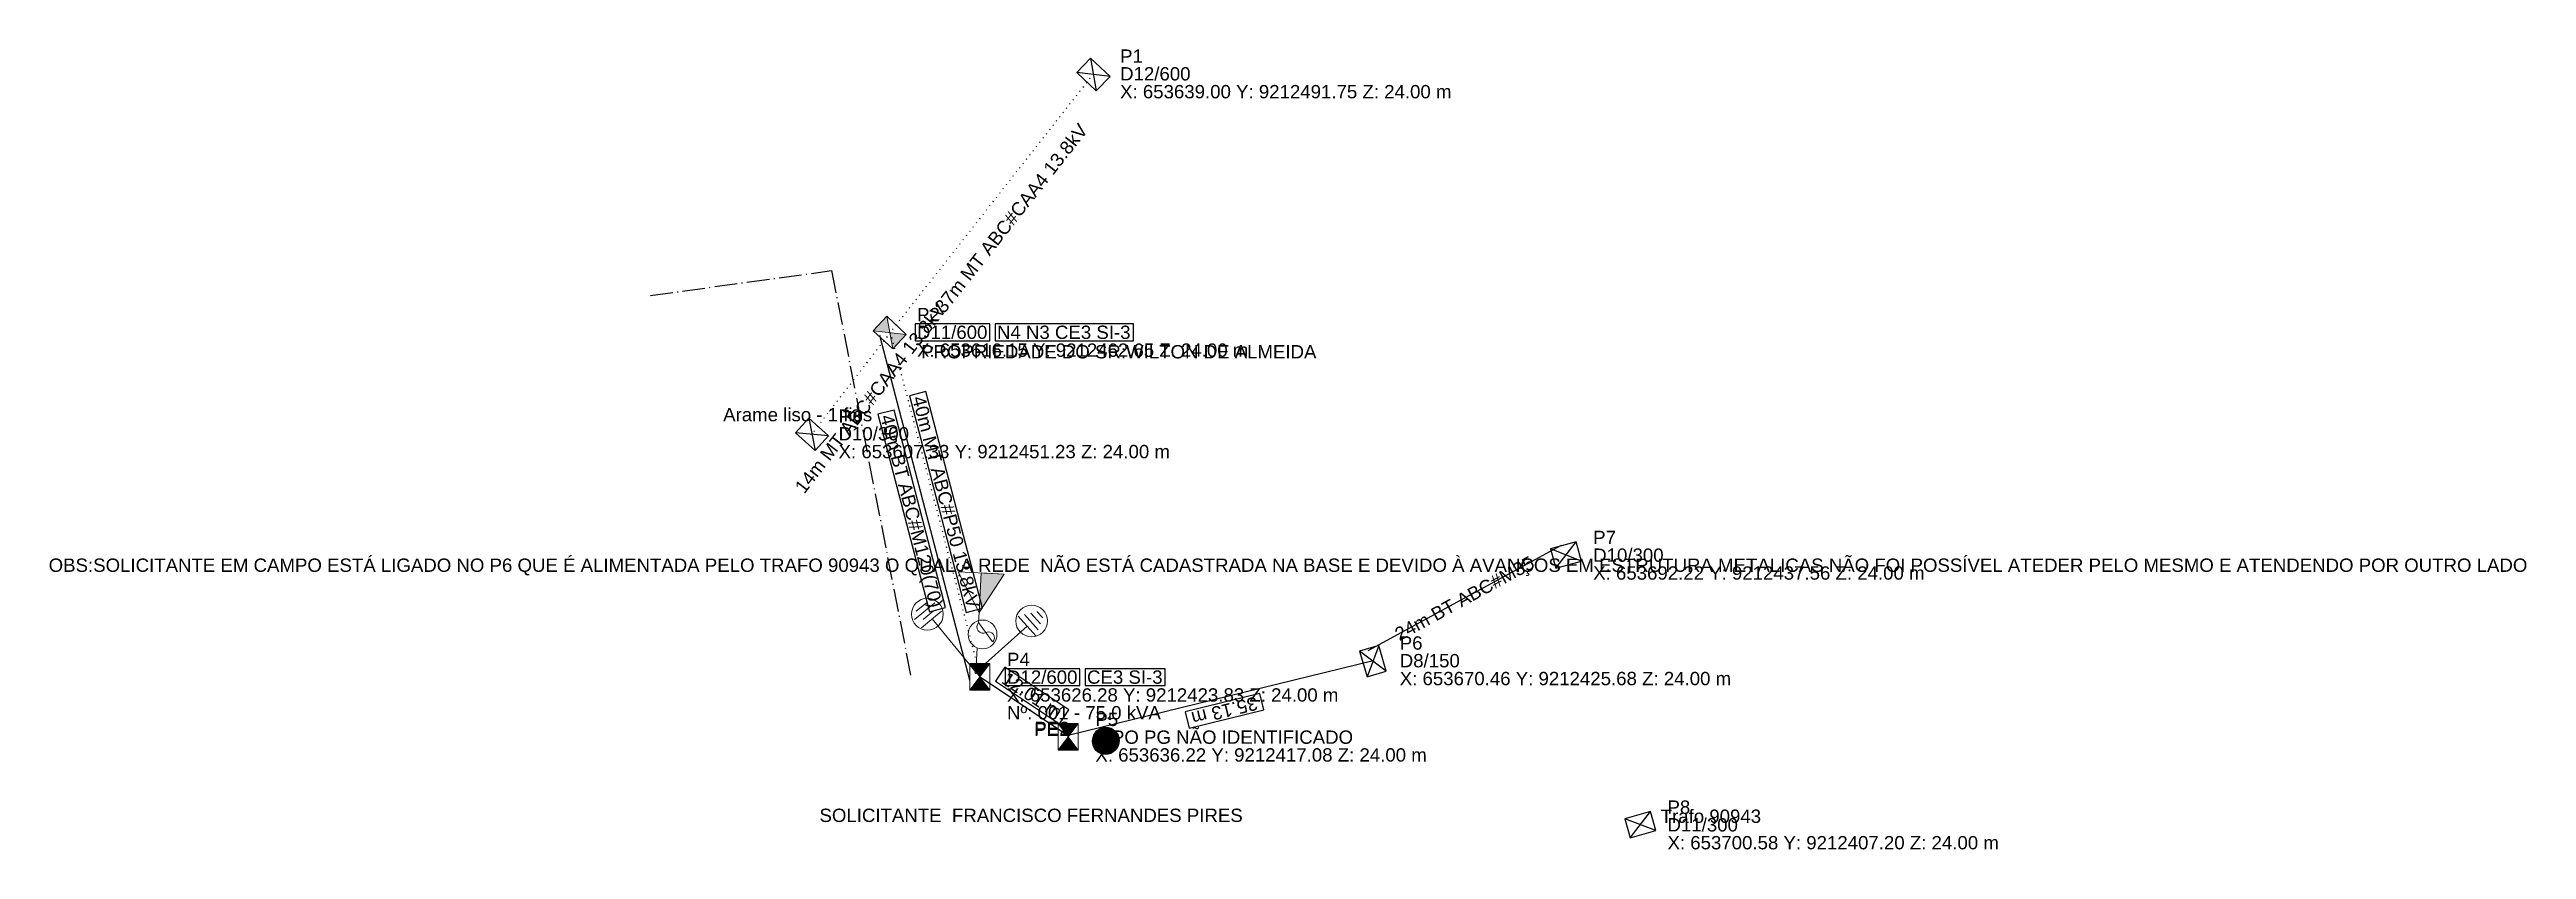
# Model space of a CAD drawing. Header units: metres. Extents: x 653522 to 653800, y 9212404 to 9212494.
import ezdxf
from ezdxf.enums import TextEntityAlignment as Align

# ---------------------------------------------------------------- set-up
doc = ezdxf.new("R2010")
doc.units = ezdxf.units.M
doc.linetypes.add('DASHDOT', pattern=[3.556, 2.54, -0.508, 0, -0.508])
doc.linetypes.add('DOT', pattern=[0.508, 0, -0.508])
for name, color, linetype in [('CERCA', 8, 'DASHDOT'), ('PONTO DE ENTREGA', 8, 'CONTINUOUS'), ('PONTO FOTO', 4, 'CONTINUOUS'), ('POSTE', 3, 'CONTINUOUS'), ('Poste dt', 3, 'Continuous'), ('Poste Existente', 3, 'Continuous'), ('REDE PRIMARIA - Instalar', 1, 'DOT'), ('REDE PRIMARIA - Manter', 1, 'DOT'), ('REDE SECUNDARIA - Instalar', 5, 'CONTINUOUS'), ('REDE SECUNDARIA - Manter', 5, 'CONTINUOUS'), ('TEXTOS A IMPLANTAR', 1, 'CONTINUOUS'), ('TEXTOS EXISTENTES', 7, 'CONTINUOUS'), ('TEXTOS MAPA', 8, 'CONTINUOUS'), ('TRAFO', 7, 'CONTINUOUS')]:
    doc.layers.add(name, color=color, linetype=linetype)
doc.layers.add('TRAFO A IMPLANTAR', color=7, linetype='Continuous', lineweight=9)
doc.styles.add('ARIAL', font='arial.ttf')

# ---------------------------------------------------------------- blocks, each defined once
blk = doc.blocks.new('dt')
at = {"color": 0}
for p, q in [((1.120087, 1.5), (-1.120087, 1.5)), ((-1.120087, 1.5), (-1.120087, -1.5)), ((-1.120087, 1.5), (1.120087, -1.5)), ((-1.120087, -1.5), (1.120087, 1.5)), ((1.120087, -1.5), (1.120087, 1.5)), ((-1.120087, -1.5), (1.120087, -1.5))]:
    blk.add_line(p, q, dxfattribs=at)
for tag, p in [('MODELO', (-2.878805, 2.548923)), ('COD', (1.996674, -1.514935))]:
    blk.add_attdef(tag, p, '', height=1.6, dxfattribs=at)
blk = doc.blocks.new('PosteDtExistente')
at = {"layer": 'Poste Existente', "rotation": 180}
blk.add_blockref('dt', (-0.036594, -0.043517), dxfattribs=at)
at = {"layer": 'poste'}
for tag, p in [('MODELO', (-2.878805, 2.548923)), ('COD', (1.996674, -1.514935))]:
    blk.add_attdef(tag, p, '', height=1.6, dxfattribs=at)
blk = doc.blocks.new('dtp')
at = {"linetype": 'Continuous', "lineweight": 0, "ltscale": 0.01}
h = blk.add_hatch(color=0, dxfattribs=at)
h.paths.add_polyline_path([(-1.12, 1.5), (0, 0), (1.12, 1.5)])
h.paths.add_polyline_path([(-1.12, -1.5), (1.12, -1.5), (0, 0)])
at = {"color": 0, "lineweight": 0}
for p, q in [((-1.12, -1.5), (1.12, 1.5)), ((-1.12, 1.5), (1.12, -1.5)), ((1.12, 1.5), (-1.12, 1.5)), ((-1.12, 1.5), (-1.12, -1.5)), ((1.12, -1.5), (1.12, 1.5)), ((-1.12, -1.5), (1.12, -1.5))]:
    blk.add_line(p, q, dxfattribs=at)
blk = doc.blocks.new('PosteDtProjetado')
at = {"layer": 'Poste dt', "rotation": 180}
blk.add_blockref('dtp', (-0.05948, 0.026162), dxfattribs=at)
at = {"layer": 'poste', "ltscale": 0.01}
for tag, p in [('MODELO', (-3.273471, 2.731691)), ('COD', (1.964351, -1.493983))]:
    blk.add_attdef(tag, p, '', height=1.6, dxfattribs=at)
blk = doc.blocks.new('TransformadorComChaveProjetado', base_point=(7.59, 0.14))
at = {"layer": 'TRAFO A IMPLANTAR'}
blk.add_hatch(color=256, dxfattribs=at).paths.add_polyline_path([(7.26, 7.41), (9.97, 11.81), (7.38, 11.88)], flags=0)
at = {"color": 0}
for p, q in [((11.68, 7.11), (13.73, 4.95)), ((12.38, 7.31), (13.96, 5.63)), ((13.08, 7.5), (14.2, 6.32)), ((13.77, 7.7), (14.43, 7))]:
    blk.add_line(p, q, dxfattribs=at)
at = {"layer": 'TRAFO A IMPLANTAR'}
for p, q in [((9.97, 11.81), (4.8, 11.95)), ((4.8, 11.95), (7.26, 7.41)), ((0.03, 6.45), (2.26, 8.37)), ((0.19, 7.4), (1.31, 8.36)), ((0.82, 5.53), (3.05, 7.46)), ((0.99, 6.48), (2.1, 7.45)), ((2.01, 6.56), (7.08, 0.7)), ((12.71, 6.03), (7.08, 0.7)), ((7.26, 7.41), (7.23, 6.28)), ((7.23, 6.28), (8.87, 4.15)), ((7.08, 0.7), (7.15, 3.44))]:
    blk.add_line(p, q, dxfattribs=at)
blk.add_lwpolyline([(7.26, 7.41), (9.97, 11.81), (7.38, 11.88), (7.26, 7.41)], dxfattribs=at)
for centre, radius in [((1.45, 7.08), 1.79), ((13.2, 6.61), 1.79), ((7.72, 4.96), 1.62), ((7.08, 0.7), 0.14)]:
    blk.add_circle(centre, radius, dxfattribs=at)
for centre, radius, start, end in [((7.77, 5.81), 0.715, 138.9578, 297.4971), ((8.42, 4.61), 0.65, 314.6785, 118.9308)]:
    blk.add_arc(centre, radius, start, end, dxfattribs=at)
blk = doc.blocks.new('PontoEntrega', base_point=(8.56, 3.62))
h = blk.add_hatch(color=1)
h.dxf.hatch_style = 1
h.paths.add_polyline_path([(14.13, 3.03, 1), (11.17, 3.03, 1)])
at = {"color": 1}
blk.add_circle((12.65, 3.03), 1.48, dxfattribs=at)

msp = doc.modelspace()

# ---------------------------------------------------------------- linework, layer by layer
at = {"layer": 'CERCA'}
msp.add_lwpolyline([(653589.16, 9212466.8), (653609.54, 9212469.61), (653618.49, 9212423.76)], dxfattribs=at)
at = {"layer": 'PONTO DE ENTREGA'}
for p, q in [((653626.28, 9212423.83), (653636.28, 9212417.2)), ((653670.46, 9212425.68), (653636.32, 9212417.31))]:
    msp.add_line(p, q, dxfattribs=at)
for points in [[(653627.98, 9212423.37), (653635.19, 9212418.59), (653636.24, 9212420.17), (653629.03, 9212424.95), (653627.98, 9212423.37)], [(653657.72, 9212421.99), (653649.33, 9212419.93), (653649.78, 9212418.08), (653658.18, 9212420.15), (653657.72, 9212421.99)]]:
    msp.add_lwpolyline(points, close=True, dxfattribs=at)
at = {"layer": 'REDE PRIMARIA - Instalar'}
msp.add_lwpolyline([(653616.15, 9212462.65), (653626.28, 9212423.83)], dxfattribs=at)
at = {"layer": 'REDE PRIMARIA - Manter'}
for points in [[(653639, 9212491.75), (653616.15, 9212462.65)], [(653616.15, 9212462.65), (653607.33, 9212451.23)]]:
    msp.add_lwpolyline(points, dxfattribs=at)
at = {"layer": 'REDE SECUNDARIA - Instalar'}
msp.add_lwpolyline([(653614.94, 9212462.34), (653625.07, 9212423.52)], dxfattribs=at)
at = {"layer": 'REDE SECUNDARIA - Manter'}
msp.add_lwpolyline([(653691.62, 9212438.65), (653669.86, 9212426.78)], dxfattribs=at)
at = {"layer": 'TEXTOS A IMPLANTAR'}
for points in [[(653618.95, 9212461.7), (653627.35, 9212461.7), (653627.35, 9212463.6), (653618.95, 9212463.6), (653618.95, 9212461.7)], [(653627.95, 9212461.7), (653643.52, 9212461.7), (653643.52, 9212463.6), (653627.95, 9212463.6), (653627.95, 9212461.7)], [(653618.32, 9212455.52), (653624.69, 9212431.12), (653626.53, 9212431.6), (653620.16, 9212456), (653618.32, 9212455.52)], [(653614.73, 9212453.43), (653620.54, 9212431.19), (653622.37, 9212431.67), (653616.57, 9212453.91), (653614.73, 9212453.43)], [(653629.08, 9212422.88), (653637.48, 9212422.88), (653637.48, 9212424.78), (653629.08, 9212424.78), (653629.08, 9212422.88)], [(653638.08, 9212422.88), (653647.07, 9212422.88), (653647.07, 9212424.78), (653638.08, 9212424.78), (653638.08, 9212422.88)]]:
    msp.add_lwpolyline(points, close=True, dxfattribs=at)

# ---------------------------------------------------------------- block references
for name, p, rotation in [('PosteDtExistente', (653639, 9212491.75), 46.5579426848077), ('PosteDtProjetado', (653616.15, 9212462.65), 47.004999999999995), ('PosteDtExistente', (653607.33, 9212451.23), 48.17459591999983), ('PosteDtExistente', (653692.22, 9212437.56), 285.1489153182052), ('PosteDtExistente', (653670.46, 9212425.68), 16.170000000000016), ('PosteDtExistente', (653700.58, 9212407.2), 286.07772713081846)]:
    msp.add_blockref(name, p, dxfattribs=dict(rotation=rotation))
for p in [(653626.28, 9212423.83), (653636.22, 9212417.08)]:
    msp.add_blockref('PosteDtProjetado', p)
at = {"layer": 'PONTO DE ENTREGA'}
for p in [(653636.32, 9212417.31), (653636.28, 9212417.2)]:
    msp.add_blockref('PontoEntrega', p, dxfattribs=at)
at = {"layer": 'TRAFO', "rotation": 358.563}
msp.add_blockref('TransformadorComChaveProjetado', (653626.28, 9212423.83), dxfattribs=at)

# ---------------------------------------------------------------- texts
at = {"style": 'Arial'}
for s, p in [('X: 653639.00 Y: 9212491.75 Z: 24.00 m', (653642, 9212489.75)), ('X: 653616.15 Y: 9212462.65 Z: 24.00 m', (653619.15, 9212460.65)), ('X: 653607.33 Y: 9212451.23 Z: 24.00 m', (653610.33, 9212449.23)), ('X: 653692.22 Y: 9212437.56 Z: 24.00 m', (653695.22, 9212435.56)), ('X: 653670.46 Y: 9212425.68 Z: 24.00 m', (653673.46, 9212423.68)), ('X: 653626.28 Y: 9212423.83 Z: 24.00 m', (653629.28, 9212421.83)), ('TIPO PG NÃO IDENTIFICADO', (653639.22, 9212417.08)), ('X: 653636.22 Y: 9212417.08 Z: 24.00 m', (653639.22, 9212415.08)), ('X: 653700.58 Y: 9212407.20 Z: 24.00 m', (653703.58, 9212405.2))]:
    msp.add_text(s, height=1.5, dxfattribs=at).set_placement(p, align=Align.MIDDLE_LEFT)
at = {"layer": 'CERCA', "linetype": 'Continuous', "style": 'Arial'}
msp.add_text('Arame liso - 1 fios', height=1.5, dxfattribs=at).set_placement((653605.73, 9212453.39), align=Align.MIDDLE_CENTER)
at = {"layer": 'PONTO DE ENTREGA', "style": 'Arial'}
for s, p in [('PE1', (653636.28, 9212417.2)), ('PE2', (653636.32, 9212417.31))]:
    msp.add_text(s, height=1.5, dxfattribs=at).set_placement(p, align=Align.RIGHT)
at = {"layer": 'PONTO DE ENTREGA', "char_height": 1.5, "attachment_point": 5, "style": 'Arial'}
for s, insert, rotation in [('12.01 m', (653632.11, 9212421.77), 326.4457), ('35.13 m', (653653.75, 9212420.04), 193.7869)]:
    msp.add_mtext(s, dxfattribs=dict(at, insert=insert, rotation=rotation))
at = {"layer": 'PONTO FOTO', "style": 'Arial'}
for s, p in [('P1', (653642, 9212493.75)), ('P2', (653619.15, 9212464.65)), ('P3', (653610.33, 9212453.23)), ('P7', (653695.22, 9212439.56)), ('P4', (653629.28, 9212425.83)), ('P6', (653673.46, 9212427.68)), ('P5', (653639.22, 9212419.08)), ('P8', (653703.58, 9212409.2))]:
    msp.add_text(s, height=1.5, dxfattribs=at).set_placement(p, align=Align.MIDDLE_LEFT)
at = {"layer": 'TEXTOS A IMPLANTAR', "char_height": 1.5, "attachment_point": 4, "style": 'Arial'}
for s, insert in [('D11/600', (653619.15, 9212462.65)), ('N4 N3 CE3 SI-3', (653628.15, 9212462.65)), ('D12/600', (653629.28, 9212423.83)), ('CE3 SI-3', (653638.28, 9212423.83))]:
    msp.add_mtext(s, dxfattribs=dict(at, insert=insert))
at = {"layer": 'TEXTOS A IMPLANTAR', "char_height": 1.5, "attachment_point": 2, "rotation": 284.6327, "style": 'Arial'}
for s, insert in [('40m MT ABC#P50 13.8kV', (653623.15, 9212443.75)), ('40m BT ABC#M120(70)', (653619.28, 9212442.74))]:
    msp.add_mtext(s, dxfattribs=dict(at, insert=insert))
at = {"layer": 'TEXTOS EXISTENTES', "char_height": 1.5, "attachment_point": 4, "style": 'Arial'}
for s, insert in [('D12/600', (653642, 9212491.75)), ('D10/300', (653610.33, 9212451.23)), ('D10/300', (653695.22, 9212437.56)), ('D8/150', (653673.46, 9212425.68)), ('D11/300', (653703.58, 9212407.2))]:
    msp.add_mtext(s, dxfattribs=dict(at, insert=insert))
at = {"layer": 'TEXTOS EXISTENTES', "char_height": 1.5, "attachment_point": 2, "style": 'Arial'}
for s, insert, rotation in [('37m MT ABC#CAA4 13.8kV', (653629.15, 9212475.96), 51.8476), ('14m MT ABC#CAA4 13.8kV', (653613.32, 9212455.72), 52.3365), ('24m BT ABC#M35', (653680.38, 9212433.37), 28.626)]:
    msp.add_mtext(s, dxfattribs=dict(at, insert=insert, rotation=rotation))
at = {"layer": 'TEXTOS MAPA', "true_color": 0xf44336, "style": 'Arial'}
for s, p in [('PROPRIEDADE DO SR:WILTON DE ALMEIDA', (653641.85, 9212460.47)), ('OBS:SOLICITANTE EM CAMPO ESTÁ LIGADO NO P6 QUE É ALIMENTADA PELO TRAFO 90943 O QUAL A REDE  NÃO ESTÁ CADASTRADA NA BASE E DEVIDO À AVANÇOS EM ESTRUTURA METALICAS NÃO FOI POSSÍVEL ATEDER PELO MESMO E ATENDENDO POR OUTRO LADO', (653660.89, 9212436.44)), ('SOLICITANTE  FRANCISCO FERNANDES PIRES', (653631.99, 9212408.28)), ('Trafo 90943', (653708.46, 9212408.18))]:
    msp.add_text(s, height=1.5, dxfattribs=at).set_placement(p, align=Align.MIDDLE_CENTER)
at = {"layer": 'TRAFO', "style": 'Arial'}
msp.add_text('Nº: 001 - 75.0 kVA', height=1.5, dxfattribs=at).set_placement((653629.28, 9212419.83), align=Align.MIDDLE_LEFT)

doc.saveas('drawing.dxf')
